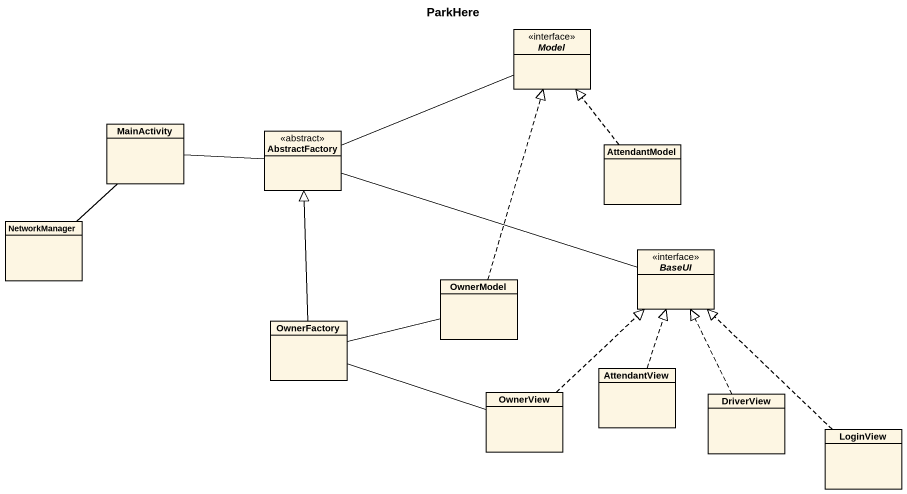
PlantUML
@startuml
title ParkHere
hide circle
hide empty members
interface Model
class MainActivity
class AbstractFactory <<abstract>>
class AttendantModel
class NetworkManager
class OwnerModel
interface BaseUI
class OwnerFactory
class OwnerView
class AttendantView
class DriverView
class LoginView
MainActivity -right- AbstractFactory
MainActivity -- NetworkManager
AbstractFactory -right- Model
AbstractFactory -right- BaseUI
AttendantModel .up.|> Model
OwnerModel .up.|> Model
OwnerFactory -up-|> AbstractFactory
OwnerFactory -right- OwnerModel
OwnerFactory -right- OwnerView
OwnerView .up.|> BaseUI
AttendantView .up.|> BaseUI
DriverView .up.|> BaseUI
LoginView .up.|> BaseUI
@enduml
